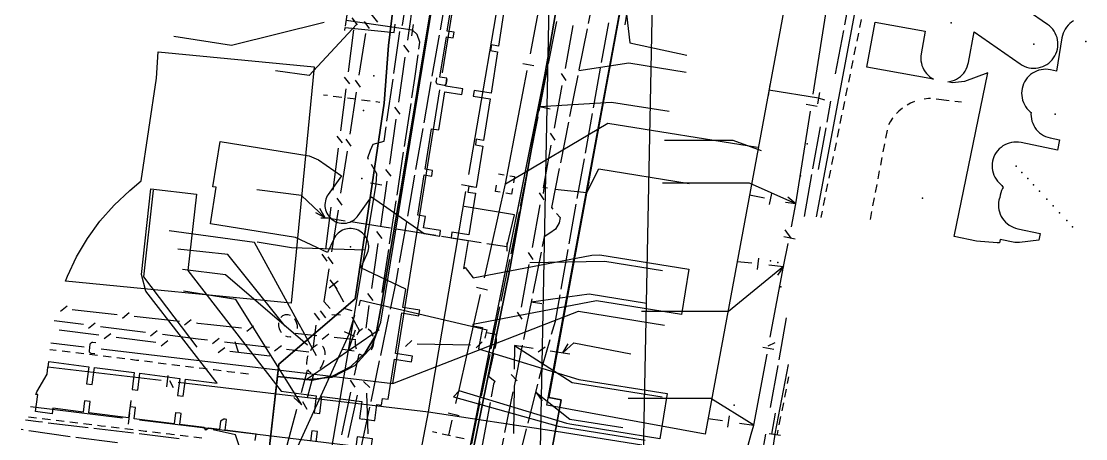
# Model space of a CAD drawing. Header units: metres. Extents: x 4550 to 4731, y 10605 to 11772.
# Drawn here: x 4576.7 to 4669.6, y 10749.6 to 10786.1 of the extents above; entities that cross this region are included whole.
import ezdxf

# ---------------------------------------------------------------- set-up
doc = ezdxf.new("R2010")
doc.units = ezdxf.units.M
for name, color, linetype in [('BOUNDARY', 7, 'Continuous'), ('BUILDING', 7, 'Continuous'), ('CURB', 7, 'Continuous'), ('ELECTR_CABLE', 7, 'Continuous'), ('ELECTR_CABLE_COMM', 7, 'Continuous'), ('GAS', 7, 'Continuous'), ('HEAT', 7, 'Continuous'), ('ROAD', 7, 'Continuous'), ('SEWER', 7, 'Continuous'), ('SIDEWALK_PATH', 7, 'Continuous'), ('TREE', 7, 'Continuous'), ('WATER_PIPELINE', 7, 'Continuous')]:
    doc.layers.add(name, color=color, linetype=linetype)

msp = doc.modelspace()

# ---------------------------------------------------------------- linework, layer by layer
at = {"layer": 'BOUNDARY'}
for points in [[(4632.725, 10807.417), (4622.75, 10753.22), (4623.805, 10753.026), (4621.901, 10742.677)], [(4598.336, 10748.927), (4599.162, 10756.121), (4605.824, 10761.831), (4608.367, 10778.923), (4608.73, 10783.96), (4609.864, 10793.311)]]:
    msp.add_lwpolyline(points, dxfattribs=at)
at = {"layer": 'BUILDING'}
for points in [[(4648.25, 10814.086), (4636.388, 10750), (4622.571, 10752.558), (4634.433, 10816.644)], [(4632.063, 10803.821), (4630.836, 10741.033), (4621.872, 10741.208), (4623.099, 10803.996)], [(4580.545, 10763.384), (4580.7, 10763.812), (4581.499, 10765.502), (4582.451, 10767.11), (4583.55, 10768.622), (4584.785, 10770.025), (4586.146, 10771.306), (4587.14, 10772.158), (4588.473, 10781.117), (4588.639, 10783.416), (4602.236, 10782.091), (4600.227, 10761.467)]]:
    msp.add_lwpolyline(points, close=True, dxfattribs=at)
at = {"layer": 'CURB'}
for points in [[(4608.065, 10759.799), (4613.203, 10791.283)], [(4623.335, 10786.994), (4622.644, 10782.875)], [(4649.894, 10785.537), (4650.038, 10786.243)], [(4649.65, 10784.341), (4649.794, 10785.047)], [(4649.405, 10783.145), (4649.549, 10783.851)], [(4622.644, 10782.875), (4620.251, 10770.932)], [(4649.161, 10781.949), (4649.305, 10782.655)], [(4648.917, 10780.753), (4649.061, 10781.459)], [(4603.421, 10779.592), (4603.05, 10779.64)], [(4604.658, 10779.43), (4603.916, 10779.527)], [(4648.672, 10779.557), (4648.816, 10780.263)], [(4605.895, 10779.269), (4605.154, 10779.366)], [(4607.132, 10779.108), (4606.391, 10779.204)], [(4607.996, 10778.978), (4607.65, 10779.04), (4607.628, 10779.043)], [(4648.428, 10778.361), (4648.572, 10779.067)], [(4654.665, 10779.072), (4654.306, 10778.92), (4654.029, 10778.77)], [(4656.058, 10779.33), (4655.879, 10779.327), (4655.489, 10779.286)], [(4657.688, 10779.143), (4656.555, 10779.29)], [(4658.751, 10779.006), (4658.184, 10779.079)], [(4648.184, 10777.165), (4648.328, 10777.871)], [(4652.764, 10777.644), (4652.75, 10777.627), (4652.525, 10777.286), (4652.397, 10777.043)], [(4653.61, 10778.497), (4653.609, 10778.496), (4653.294, 10778.235), (4653.087, 10778.025)], [(4647.939, 10775.969), (4648.083, 10776.675)], [(4652.265, 10776.565), (4652.133, 10775.873)], [(4647.695, 10774.773), (4647.839, 10775.479)], [(4652.039, 10775.382), (4651.907, 10774.689)], [(4647.451, 10773.577), (4647.595, 10774.283)], [(4651.814, 10774.198), (4651.681, 10773.505)], [(4647.206, 10772.381), (4647.35, 10773.087)], [(4651.588, 10773.014), (4651.455, 10772.321)], [(4646.962, 10771.185), (4647.106, 10771.891)], [(4651.362, 10771.83), (4651.23, 10771.137)], [(4620.251, 10770.932), (4617.494, 10757.172)], [(4646.718, 10769.989), (4646.862, 10770.695)], [(4651.136, 10770.646), (4651.004, 10769.953)], [(4646.501, 10768.93), (4646.617, 10769.499)], [(4650.91, 10769.462), (4650.778, 10768.769)], [(4601.551, 10754.795), (4607.927, 10759.167)], [(4579.18, 10757.424), (4579.738, 10757.355)], [(4580.234, 10757.294), (4580.936, 10757.207)], [(4581.432, 10757.146), (4582.135, 10757.059)], [(4582.631, 10756.998), (4583.333, 10756.911)], [(4583.829, 10756.85), (4584.519, 10756.765), (4584.532, 10756.764)], [(4585.028, 10756.702), (4585.73, 10756.616)], [(4586.226, 10756.555), (4586.75, 10756.49), (4586.929, 10756.468)], [(4587.425, 10756.407), (4588.127, 10756.32)], [(4617.494, 10757.172), (4616.708, 10753.25)], [(4588.623, 10756.258), (4589.326, 10756.171)], [(4589.822, 10756.11), (4590.524, 10756.023)], [(4591.02, 10755.962), (4591.723, 10755.875)], [(4592.219, 10755.814), (4592.578, 10755.769), (4592.921, 10755.727)], [(4593.417, 10755.666), (4593.519, 10755.653), (4594.12, 10755.579)], [(4594.616, 10755.517), (4594.747, 10755.501), (4595.318, 10755.43)], [(4595.814, 10755.369), (4596.05, 10755.34), (4596.518, 10755.294)], [(4599.039, 10755.046), (4601.551, 10754.795)], [(4643.579, 10754.433), (4643.695, 10755.012)], [(4643.337, 10753.237), (4643.48, 10753.943)], [(4616.708, 10753.25), (4614.318, 10741.321)], [(4643.096, 10752.04), (4643.239, 10752.747)], [(4578.02, 10751.4), (4577.313, 10751.485)], [(4579.222, 10751.255), (4578.516, 10751.34)], [(4580.425, 10751.11), (4579.719, 10751.195)], [(4581.628, 10750.966), (4580.922, 10751.051)], [(4582.831, 10750.821), (4582.125, 10750.906)], [(4584.034, 10750.676), (4583.662, 10750.721), (4583.328, 10750.761)], [(4642.855, 10750.843), (4642.997, 10751.55)], [(4585.237, 10750.531), (4584.76, 10750.589), (4584.531, 10750.616)], [(4586.44, 10750.387), (4585.734, 10750.472)], [(4587.643, 10750.242), (4587.507, 10750.258), (4586.937, 10750.327)], [(4588.846, 10750.097), (4588.139, 10750.182)], [(4590.049, 10749.952), (4589.796, 10749.983), (4589.653, 10750), (4589.342, 10750.037)], [(4591.251, 10749.803), (4590.545, 10749.89)], [(4642.685, 10750), (4642.756, 10750.353)], [(4592.454, 10749.654), (4591.747, 10749.742)]]:
    msp.add_lwpolyline(points, dxfattribs=at)
at = {"layer": 'ELECTR_CABLE'}
for points in [[(4654.281, 10812.42), (4649.429, 10786.796), (4646.061, 10769.014)], [(4607.805, 10786.001), (4604.427, 10790.268), (4601.431, 10790.75)], [(4613.867, 10788.93), (4613.241, 10785.351)], [(4626.877, 10789.48), (4626.805, 10789.123), (4626.166, 10785.905)], [(4648.581, 10785.767), (4648.789, 10786.862), (4649.298, 10789.545)], [(4610.183, 10787.409), (4609.942, 10785.745), (4609.891, 10785.699)], [(4605.109, 10786.651), (4604.965, 10785.661)], [(4610.823, 10785.315), (4605.037, 10786.156)], [(4623.407, 10786.052), (4623.263, 10785.344), (4622.682, 10782.388)], [(4629.504, 10786.703), (4629.367, 10785.779)], [(4629.504, 10786.703), (4629.815, 10784.194), (4634.785, 10783.137)], [(4603.116, 10785.987), (4595.026, 10783.955), (4590.009, 10784.762)], [(4605.932, 10785.814), (4601.824, 10781.339), (4598.86, 10781.744)], [(4604.93, 10785.288), (4604.956, 10785.537)], [(4604.956, 10785.537), (4609.239, 10785.101)], [(4609.207, 10781.519), (4609.74, 10785.18)], [(4609.239, 10785.101), (4609.315, 10785.847)], [(4610.895, 10785.81), (4610.751, 10784.82)], [(4611.394, 10783.649), (4611.479, 10784.264), (4611.241, 10784.938), (4610.823, 10785.315)], [(4626.068, 10785.414), (4625.357, 10781.839)], [(4627.344, 10782.484), (4627.964, 10785.952)], [(4647.771, 10781.497), (4648.488, 10785.275)], [(4613.155, 10784.859), (4612.529, 10781.28)], [(4610.783, 10779.395), (4611.042, 10781.091), (4611.326, 10783.153)], [(4625.344, 10781.775), (4629.706, 10782.444), (4634.723, 10781.637)], [(4622.585, 10781.897), (4621.865, 10778.232)], [(4626.637, 10778.523), (4627.257, 10781.992)], [(4608.602, 10777.364), (4609.135, 10781.025)], [(4612.443, 10780.788), (4611.817, 10777.209)], [(4625.26, 10781.349), (4624.549, 10777.773)], [(4642.037, 10780.573), (4641.875, 10779.586)], [(4646.275, 10779.371), (4641.956, 10780.079)], [(4646.356, 10779.864), (4646.194, 10778.878)], [(4610.133, 10775.146), (4610.707, 10778.901)], [(4621.943, 10778.628), (4628.221, 10779.031), (4633.237, 10778.224)], [(4621.943, 10778.628), (4622.857, 10778.437)], [(4646.827, 10779.204), (4646.275, 10779.371)], [(4647.319, 10779.116), (4646.994, 10777.283)], [(4621.768, 10777.741), (4621.048, 10774.076)], [(4625.93, 10774.563), (4626.549, 10778.031)], [(4607.001, 10774.011), (4606.92, 10774.153), (4607.158, 10774.827), (4607.396, 10775.343), (4608.348, 10775.621), (4608.53, 10776.869)], [(4611.731, 10776.717), (4611.105, 10773.138)], [(4624.452, 10777.283), (4623.741, 10773.707)], [(4646.414, 10776.871), (4645.762, 10773.192)], [(4646.907, 10776.79), (4646.258, 10773.123)], [(4641.308, 10774.775), (4638.84, 10775.674), (4632.829, 10775.674)], [(4609.484, 10770.898), (4610.058, 10774.652)], [(4625.223, 10770.603), (4625.842, 10774.071)], [(4607.67, 10771.852), (4607.713, 10772.765), (4607.249, 10773.577)], [(4620.951, 10773.585), (4620.231, 10769.92)], [(4623.643, 10773.217), (4622.969, 10769.825), (4623.092, 10769.683)], [(4611.018, 10772.646), (4610.392, 10769.068)], [(4645.675, 10772.7), (4645.023, 10769.02)], [(4592.041, 10757.607), (4587.37, 10763.764), (4588.21, 10771.34)], [(4603.214, 10768.915), (4601.157, 10770.857), (4597.251, 10771.346)], [(4605.251, 10757.335), (4607.67, 10771.852)], [(4608.163, 10771.77), (4607.177, 10771.934)], [(4608.834, 10766.65), (4609.408, 10770.404)], [(4603.214, 10768.915), (4602.388, 10769.351)], [(4603.214, 10768.915), (4602.731, 10769.715)], [(4619.058, 10766.366), (4619.745, 10769.184), (4615.356, 10769.89)], [(4620.134, 10769.429), (4619.414, 10765.764)], [(4623.418, 10769.305), (4623.723, 10768.952), (4623.643, 10768.476), (4623.326, 10767.921), (4622.811, 10767.564), (4622.335, 10767.246), (4622.165, 10766.405)], [(4624.516, 10766.643), (4625.135, 10770.111)], [(4602.839, 10768.915), (4603.589, 10768.915)], [(4604.948, 10768.636), (4603.214, 10768.915)], [(4608.909, 10767.999), (4605.441, 10768.557)], [(4610.306, 10768.575), (4609.68, 10764.997)], [(4612.87, 10767.362), (4609.402, 10767.919)], [(4606.708, 10766.079), (4600.268, 10766.302), (4597.273, 10766.784)], [(4616.831, 10766.724), (4613.363, 10767.282)], [(4619.058, 10766.366), (4617.324, 10766.645)], [(4619.058, 10766.741), (4619.058, 10765.991)], [(4608.185, 10762.401), (4608.759, 10766.156)], [(4622.066, 10765.914), (4621.343, 10762.341)], [(4623.809, 10762.682), (4624.428, 10766.15)], [(4619.316, 10765.273), (4618.54, 10761.619)], [(4609.594, 10764.504), (4609.405, 10763.424), (4608.883, 10760.942)], [(4621.243, 10761.851), (4620.52, 10758.278)], [(4621.186, 10761.568), (4626.248, 10762.261), (4631.265, 10761.454)], [(4622.978, 10758.751), (4623.31, 10759.89), (4623.721, 10762.19)], [(4606.18, 10761.233), (4606.294, 10761.719)], [(4606.294, 10761.719), (4617.357, 10759.141)], [(4618.436, 10761.13), (4618.11, 10759.593), (4617.673, 10757.473)], [(4621.186, 10761.568), (4622.112, 10761.442)], [(4605.314, 10758.769), (4605.797, 10760.451)], [(4608.78, 10760.453), (4608.033, 10756.898)], [(4643.459, 10760.184), (4642.807, 10756.504)], [(4605.251, 10757.335), (4605.857, 10759.135)], [(4617.243, 10758.655), (4617.357, 10759.141)], [(4605.314, 10758.769), (4600.805, 10748.903)], [(4604.859, 10758.977), (4605.769, 10758.561)], [(4617.186, 10758.411), (4617.243, 10758.655)], [(4617.3, 10758.898), (4618.101, 10758.739), (4618.14, 10758.025), (4618.022, 10757.51)], [(4621.898, 10754.876), (4622.2, 10756.082), (4622.838, 10758.271)], [(4602.795, 10743.032), (4605.251, 10757.335)], [(4605.744, 10757.253), (4604.758, 10757.417)], [(4620.421, 10757.788), (4619.698, 10754.215)], [(4607.93, 10756.408), (4607.183, 10752.853)], [(4617.572, 10756.984), (4616.819, 10753.325)], [(4617.91, 10757.023), (4617.466, 10755.09), (4618.021, 10754.654), (4617.902, 10754.376), (4617.695, 10753.266)], [(4642.72, 10756.012), (4642.068, 10752.332)], [(4643.618, 10756.11), (4642.468, 10750.038), (4642.462, 10750)], [(4619.599, 10753.725), (4618.876, 10750.152)], [(4620.922, 10750.974), (4621.777, 10754.391)], [(4621.6, 10753.685), (4624.556, 10751.338), (4629.195, 10750.592)], [(4621.6, 10753.685), (4622.15, 10752.93)], [(4616.718, 10752.835), (4616.206, 10750.351), (4615.986, 10749.172)], [(4617.604, 10752.775), (4616.849, 10748.725)], [(4607.08, 10752.364), (4606.333, 10748.809)], [(4642.488, 10751.834), (4642.163, 10750)], [(4577.041, 10751.274), (4578.172, 10751.121), (4578.53, 10751.078)], [(4579.027, 10751.018), (4582.508, 10750.598)], [(4576.855, 10750.382), (4576.68, 10750.407)], [(4580.956, 10749.788), (4577.35, 10750.31)], [(4583.004, 10750.538), (4586.486, 10750.118)], [(4586.982, 10750.058), (4590.464, 10749.638)], [(4595.901, 10748.371), (4595.377, 10749.961), (4593.439, 10750.385)], [(4619.945, 10747.071), (4620.8, 10750.489)], [(4642.462, 10750), (4639.217, 10727.854)], [(4641.655, 10750), (4641.336, 10748.197)], [(4641.968, 10750.072), (4642.957, 10749.928)], [(4585.067, 10749.262), (4581.451, 10749.718)], [(4618.777, 10749.662), (4618.688, 10749.223), (4618.031, 10746.093)]]:
    msp.add_lwpolyline(points, dxfattribs=at)
at = {"layer": 'ELECTR_CABLE_COMM'}
for points in [[(4610.42, 10784.439), (4610.991, 10788.379)], [(4606.024, 10785.784), (4605.565, 10786.377)], [(4606.609, 10786.071), (4607.052, 10785.466)], [(4605.232, 10781.663), (4605.7, 10785.336)], [(4624.181, 10781.964), (4624.869, 10785.703)], [(4606.716, 10785.027), (4606.15, 10781.366)], [(4610.537, 10783.396), (4610.089, 10783.997)], [(4609.635, 10779.014), (4610.205, 10782.954)], [(4624.258, 10780.918), (4623.833, 10781.535)], [(4605.367, 10780.623), (4604.908, 10781.216)], [(4605.814, 10780.927), (4606.257, 10780.322)], [(4623.222, 10776.749), (4623.91, 10780.488)], [(4604.575, 10776.502), (4605.042, 10780.175)], [(4605.921, 10779.883), (4605.355, 10776.222)], [(4609.751, 10777.971), (4609.303, 10778.572)], [(4608.849, 10773.589), (4609.42, 10777.529)], [(4604.709, 10775.462), (4604.25, 10776.055)], [(4605.019, 10775.783), (4605.462, 10775.178)], [(4623.299, 10775.703), (4622.874, 10776.32)], [(4603.917, 10771.341), (4604.385, 10775.014)], [(4622.263, 10771.534), (4622.951, 10775.274)], [(4605.126, 10774.739), (4604.56, 10771.078)], [(4608.966, 10772.546), (4608.517, 10773.147)], [(4608.063, 10768.164), (4608.634, 10772.104)], [(4604.224, 10770.639), (4604.667, 10770.034)], [(4622.34, 10770.488), (4621.915, 10771.105)], [(4603.259, 10766.18), (4603.727, 10769.853)], [(4604.331, 10769.595), (4603.765, 10765.934)], [(4621.304, 10766.32), (4621.992, 10770.059)], [(4602.45, 10756.87), (4597.054, 10766.768), (4589.598, 10767.779)], [(4608.18, 10767.122), (4607.731, 10767.722)], [(4607.277, 10762.739), (4607.848, 10766.68)], [(4599.725, 10759.463), (4594.72, 10765.71), (4590.344, 10766.187)], [(4603.394, 10765.14), (4602.935, 10765.733)], [(4621.381, 10765.273), (4620.956, 10765.891)], [(4603.429, 10765.495), (4603.872, 10764.89)], [(4620.345, 10761.105), (4621.033, 10764.844)], [(4621.065, 10765.019), (4627.636, 10765.113), (4632.653, 10764.306)], [(4601.656, 10757.801), (4594.509, 10763.922), (4590.758, 10764.399)], [(4603.536, 10764.451), (4603.095, 10761.6), (4603.654, 10761)], [(4603.56, 10762.805), (4604.35, 10763.418)], [(4604.263, 10762.716), (4603.65, 10763.506)], [(4603.956, 10763.112), (4604.801, 10761.579)], [(4601.168, 10752.58), (4595.416, 10761.774), (4590.835, 10762.511)], [(4607.394, 10761.697), (4606.945, 10762.297)], [(4580.673, 10761.192), (4580.089, 10760.722)], [(4604.803, 10761.027), (4605.523, 10760.819)], [(4606.777, 10759.285), (4607.062, 10761.255)], [(4585.057, 10760.449), (4581.127, 10760.876)], [(4586.095, 10760.603), (4585.51, 10760.133)], [(4590.478, 10759.86), (4586.548, 10760.287)], [(4591.516, 10760.014), (4590.932, 10759.545)], [(4599.335, 10760.204), (4599.354, 10760.237), (4599.526, 10760.391), (4599.732, 10760.475), (4599.956, 10760.48), (4600.145, 10760.419)], [(4600.522, 10760.102), (4600.559, 10760.058), (4600.684, 10759.808), (4600.752, 10759.533), (4600.758, 10759.254), (4600.755, 10759.24)], [(4602.737, 10759.979), (4602.278, 10760.572)], [(4603.267, 10760.19), (4602.809, 10760.783)], [(4603.791, 10760.465), (4604.54, 10760.439)], [(4605.525, 10760.266), (4606.202, 10759.038)], [(4620.422, 10760.059), (4619.997, 10760.676)], [(4579.541, 10759.931), (4582.104, 10759.61)], [(4579.978, 10759.121), (4583.461, 10758.684)], [(4582.552, 10759.286), (4583.144, 10759.746)], [(4583.593, 10759.423), (4587.516, 10758.931)], [(4587.964, 10758.608), (4588.556, 10759.068)], [(4595.902, 10759.288), (4593.216, 10759.568), (4592.084, 10759.686), (4591.97, 10759.698)], [(4596.939, 10759.446), (4596.356, 10758.974)], [(4599.396, 10758.881), (4599.359, 10758.928), (4599.335, 10758.959), (4599.218, 10759.215), (4599.159, 10759.492), (4599.163, 10759.742)], [(4602.178, 10757.695), (4602.412, 10759.531)], [(4605.994, 10758.679), (4606.052, 10758.817), (4606.202, 10759.038), (4606.381, 10759.195), (4606.485, 10759.239)], [(4606.963, 10759.213), (4606.968, 10759.211), (4607.137, 10759.063), (4607.274, 10758.851), (4607.37, 10758.588), (4607.371, 10758.583)], [(4583.909, 10758.36), (4584.501, 10758.82)], [(4584.949, 10758.497), (4588.433, 10758.06)], [(4588.881, 10757.737), (4589.473, 10758.197)], [(4589.004, 10758.744), (4592.127, 10758.353), (4592.929, 10758.267)], [(4593.379, 10757.947), (4593.969, 10758.409)], [(4600.217, 10758.515), (4600.151, 10758.501), (4599.926, 10758.507), (4599.773, 10758.565)], [(4602.49, 10758.601), (4600.598, 10758.799)], [(4603.527, 10758.76), (4602.945, 10758.288)], [(4605.874, 10758.249), (4603.982, 10758.446)], [(4605.953, 10757.441), (4605.893, 10757.635), (4605.858, 10757.938), (4605.871, 10758.197)], [(4610.224, 10757.665), (4610.763, 10758.185)], [(4593.856, 10757.134), (4594.446, 10757.597)], [(4594.418, 10758.088), (4598.344, 10757.616)], [(4594.896, 10757.276), (4598.381, 10756.856)], [(4595.647, 10757.185), (4595.352, 10758.071)], [(4598.794, 10757.295), (4599.384, 10757.758)], [(4599.833, 10757.437), (4601.796, 10757.2)], [(4601.944, 10757.337), (4601.979, 10757.397), (4602.158, 10757.614), (4602.352, 10757.769), (4602.445, 10757.809), (4602.538, 10757.849)], [(4602.985, 10757.701), (4603.034, 10757.649), (4603.129, 10757.444), (4603.18, 10757.187), (4603.182, 10756.946)], [(4607.416, 10758.087), (4607.415, 10757.98), (4607.361, 10757.676), (4607.26, 10757.397), (4607.231, 10757.35)], [(4611.243, 10757.912), (4615.901, 10757.828)], [(4616.381, 10757.555), (4616.921, 10758.075)], [(4619.73, 10757.76), (4619.712, 10755.698)], [(4621.366, 10757.506), (4619.73, 10757.76)], [(4619.73, 10757.76), (4624.773, 10754.542), (4632.627, 10753.266)], [(4622.409, 10757.613), (4621.804, 10757.17)], [(4624.577, 10757.008), (4622.848, 10757.276)], [(4623.945, 10757.106), (4624.907, 10758.005), (4629.896, 10757.043)], [(4623.945, 10757.106), (4624.432, 10757.903)], [(4601.602, 10756.103), (4601.595, 10756.214), (4601.627, 10756.522), (4601.705, 10756.834), (4601.727, 10756.888)], [(4603.099, 10756.454), (4603.046, 10756.273), (4602.915, 10755.984), (4602.755, 10755.736)], [(4605.775, 10755.156), (4606.174, 10757.016)], [(4606.553, 10756.86), (4606.453, 10756.877), (4606.266, 10756.97), (4606.215, 10757.023)], [(4601.144, 10753.64), (4601.674, 10755.592)], [(4601.996, 10755.352), (4601.93, 10755.379), (4601.785, 10755.5), (4601.715, 10755.621)], [(4601.656, 10753.225), (4602.185, 10755.167)], [(4605.82, 10754.108), (4605.414, 10754.737)], [(4607.109, 10754.098), (4606.562, 10754.611)], [(4619.443, 10755.215), (4619.969, 10754.681)], [(4604.66, 10749.969), (4605.46, 10753.689)], [(4606.977, 10750.043), (4606.86, 10753.605)], [(4619.7, 10754.198), (4619.664, 10750.074)], [(4601.168, 10752.58), (4600.479, 10753.21)], [(4601.133, 10752.591), (4600.761, 10753.242)], [(4601.646, 10752.176), (4601.273, 10752.826)], [(4605.226, 10749.726), (4606.02, 10753.423)], [(4599.688, 10748.29), (4600.75, 10752.193)]]:
    msp.add_lwpolyline(points, dxfattribs=at)
at = {"layer": 'GAS'}
for points in [[(4597.108, 10749.455), (4597.18, 10750.005), (4594.479, 10750.35), (4594.601, 10751.298), (4594.482, 10751.314), (4594.369, 10751.329), (4594.078, 10751.151), (4593.983, 10750.414), (4593.062, 10750.532), (4592.791, 10750.367), (4592.659, 10750.583), (4590.508, 10750.858), (4590.631, 10751.821), (4590.516, 10751.837), (4590.173, 10751.882), (4590.135, 10751.887), (4590.012, 10750.922), (4586.536, 10751.366), (4586.661, 10752.345), (4586.207, 10752.404), (4586.274, 10752.912), (4586.23, 10752.917), (4586.04, 10751.429), (4582.564, 10751.874), (4582.691, 10752.868), (4582.195, 10752.933), (4582.068, 10751.937), (4579.439, 10752.273), (4579.375, 10751.792), (4577.931, 10751.982), (4578.127, 10753.469), (4577.951, 10753.492), (4578.051, 10753.717), (4578.932, 10755.267), (4579.002, 10755.876), (4579.038, 10755.871), (4579.099, 10756.349), (4582.575, 10755.905), (4582.385, 10754.417), (4582.881, 10754.354), (4583.071, 10755.842), (4586.547, 10755.397), (4586.357, 10753.909), (4586.853, 10753.846), (4587.043, 10755.334), (4590.519, 10754.889), (4590.329, 10753.401), (4590.825, 10753.338), (4591.015, 10754.826), (4593.773, 10754.473), (4587.565, 10762.519), (4587.16, 10763.961), (4587.988, 10771.433), (4591.964, 10770.992), (4591.225, 10764.323), (4599.378, 10753.757), (4602.434, 10753.366), (4602.244, 10751.878), (4602.74, 10751.815), (4602.93, 10753.302), (4606.406, 10752.858), (4606.216, 10751.37), (4606.468, 10751.338), (4606.469, 10751.346), (4607.461, 10751.215), (4607.464, 10751.21), (4607.542, 10751.201), (4607.726, 10752.595), (4608.14, 10752.54), (4608.218, 10753.132), (4608.714, 10753.067), (4608.715, 10753.067), (4609.274, 10756.576), (4610.756, 10756.34), (4610.834, 10756.834), (4609.353, 10757.07), (4609.916, 10760.6), (4611.397, 10760.363), (4611.456, 10760.728), (4611.476, 10760.857), (4609.995, 10761.093), (4610.248, 10762.68), (4606.309, 10764.532), (4606.858, 10765.701), (4606.918, 10765.846), (4606.963, 10765.996), (4606.993, 10766.15), (4607.008, 10766.307), (4607.008, 10766.464), (4606.992, 10766.62), (4606.961, 10766.774), (4606.915, 10766.924), (4606.855, 10767.069), (4606.781, 10767.207), (4606.693, 10767.338), (4606.593, 10767.459), (4606.482, 10767.57), (4606.36, 10767.669), (4606.23, 10767.756), (4606.091, 10767.83), (4605.946, 10767.889), (4605.795, 10767.934), (4605.641, 10767.965), (4605.485, 10767.98), (4605.328, 10767.979), (4605.172, 10767.964), (4605.018, 10767.933), (4604.868, 10767.887), (4604.723, 10767.826), (4604.584, 10767.752), (4604.454, 10767.664), (4604.333, 10767.565), (4604.222, 10767.453), (4604.123, 10767.332), (4604.036, 10767.201), (4603.962, 10767.062), (4603.413, 10765.893), (4600.629, 10767.202), (4593.184, 10768.4), (4593.695, 10771.578), (4593.403, 10771.625), (4594.038, 10775.575), (4601.81, 10774.324), (4602.641, 10773.987), (4604.628, 10772.592), (4603.479, 10770.955), (4603.396, 10770.822), (4603.325, 10770.682), (4603.269, 10770.535), (4603.227, 10770.384), (4603.201, 10770.229), (4603.19, 10770.073), (4603.194, 10769.916), (4603.213, 10769.76), (4603.248, 10769.607), (4603.297, 10769.458), (4603.361, 10769.314), (4603.439, 10769.178), (4603.53, 10769.049), (4603.632, 10768.931), (4603.746, 10768.823), (4603.87, 10768.726), (4604.003, 10768.643), (4604.143, 10768.572), (4604.29, 10768.516), (4604.441, 10768.474), (4604.596, 10768.448), (4604.753, 10768.436), (4604.91, 10768.441), (4605.065, 10768.46), (4605.219, 10768.495), (4605.368, 10768.544), (4605.511, 10768.608), (4605.648, 10768.686), (4605.776, 10768.776), (4605.894, 10768.879), (4606.003, 10768.993), (4606.099, 10769.117), (4607.248, 10770.754), (4611.843, 10767.53), (4613.212, 10767.316), (4613.289, 10767.81), (4611.807, 10768.041), (4611.961, 10769.033), (4611.285, 10769.142), (4611.852, 10772.671), (4612.512, 10772.565), (4612.589, 10773.059), (4611.931, 10773.164), (4612.498, 10776.693), (4613.139, 10776.59), (4613.658, 10779.921), (4615.141, 10779.69), (4615.218, 10780.184), (4613.735, 10780.415), (4613.844, 10781.11), (4613.224, 10781.21), (4613.792, 10784.738), (4614.394, 10784.642), (4614.471, 10785.136), (4613.871, 10785.232), (4614.438, 10788.761)], [(4618.896, 10787.555), (4618.331, 10783.924), (4617.727, 10784.018), (4617.648, 10783.524), (4618.254, 10783.43), (4617.688, 10779.799), (4616.206, 10780.03), (4616.129, 10779.536), (4617.611, 10779.305), (4617.045, 10775.675), (4616.402, 10775.775), (4616.323, 10775.281), (4616.968, 10775.181), (4616.402, 10771.55), (4615.74, 10771.653), (4615.66, 10771.159), (4616.325, 10771.056), (4615.759, 10767.425), (4614.277, 10767.656), (4614.2, 10767.162), (4615.682, 10766.931), (4615.3, 10764.479), (4615.418, 10764.573), (4616.129, 10763.682), (4626.48, 10765.664), (4627.174, 10765.675), (4634.946, 10764.424), (4634.311, 10760.475), (4626.887, 10761.669), (4616.103, 10759.604), (4616.093, 10759.484), (4616.944, 10759.322), (4616.59, 10757.462), (4625.348, 10754.803), (4633.064, 10753.561), (4632.428, 10749.612), (4624.579, 10750.875), (4624.316, 10750.936), (4614.896, 10753.796), (4614.399, 10753.268), (4623.548, 10750.711), (4631.16, 10749.487)], [(4602.423, 10749.335), (4602.54, 10750.252), (4602.045, 10750.317), (4601.927, 10749.398)], [(4607.202, 10748.629), (4607.333, 10749.62), (4606.014, 10749.794), (4605.899, 10748.89)]]:
    msp.add_lwpolyline(points, dxfattribs=at)
at = {"layer": 'HEAT'}
msp.add_lwpolyline([(4668.546, 10786.121), (4668.374, 10786.009), (4668.213, 10785.88), (4668.066, 10785.736), (4667.933, 10785.578), (4667.817, 10785.408), (4667.718, 10785.227), (4667.637, 10785.038), (4667.575, 10784.841), (4667.532, 10784.639), (4667.069, 10781.734), (4666.534, 10781.845), (4666.33, 10781.877), (4666.124, 10781.888), (4665.919, 10781.88), (4665.715, 10781.851), (4665.514, 10781.802), (4665.32, 10781.734), (4665.133, 10781.647), (4664.955, 10781.543), (4664.789, 10781.421), (4664.635, 10781.284), (4664.496, 10781.132), (4664.372, 10780.968), (4664.265, 10780.792), (4664.175, 10780.606), (4664.104, 10780.412), (4664.053, 10780.213), (4664.021, 10780.009), (4664.009, 10779.803), (4664.018, 10779.597), (4664.047, 10779.393), (4664.095, 10779.193), (4664.163, 10778.999), (4664.25, 10778.812), (4664.355, 10778.634), (4664.476, 10778.468), (4664.614, 10778.314), (4664.765, 10778.175), (4664.835, 10778.123), (4664.826, 10777.976), (4664.835, 10777.77), (4664.864, 10777.566), (4664.912, 10777.365), (4664.98, 10777.171), (4665.067, 10776.984), (4665.172, 10776.806), (4665.293, 10776.64), (4665.431, 10776.486), (4665.582, 10776.347), (4665.747, 10776.223), (4665.923, 10776.116), (4666.109, 10776.026), (4666.302, 10775.955), (4666.502, 10775.904), (4667.315, 10775.736), (4667.13, 10774.837), (4663.957, 10775.492), (4663.753, 10775.524), (4663.547, 10775.535), (4663.341, 10775.527), (4663.137, 10775.498), (4662.937, 10775.449), (4662.743, 10775.381), (4662.556, 10775.295), (4662.378, 10775.19), (4662.212, 10775.068), (4662.058, 10774.931), (4661.919, 10774.779), (4661.795, 10774.615), (4661.687, 10774.439), (4661.598, 10774.253), (4661.527, 10774.06), (4661.476, 10773.86), (4661.444, 10773.656), (4661.432, 10773.451), (4661.441, 10773.245), (4661.47, 10773.041), (4661.518, 10772.84), (4661.586, 10772.646), (4661.673, 10772.459), (4661.778, 10772.281), (4661.899, 10772.115), (4662.037, 10771.961), (4662.188, 10771.822), (4662.269, 10771.761), (4662.287, 10771.731), (4662.399, 10771.577), (4662.344, 10771.486), (4662.254, 10771.3), (4662.183, 10771.106), (4662.132, 10770.907), (4662.1, 10770.703), (4662.098, 10770.673), (4662.088, 10770.644), (4662.036, 10770.445), (4662.005, 10770.241), (4661.993, 10770.035), (4662.002, 10769.829), (4662.031, 10769.625), (4662.079, 10769.425), (4662.147, 10769.23), (4662.234, 10769.044), (4662.339, 10768.866), (4662.46, 10768.7), (4662.597, 10768.546), (4662.749, 10768.406), (4662.914, 10768.282), (4663.09, 10768.175), (4663.275, 10768.086), (4663.469, 10768.015), (4663.669, 10767.963), (4665.627, 10767.559), (4665.506, 10766.973), (4663.832, 10766.771), (4663.424, 10766.762), (4662.148, 10767.025), (4662.087, 10766.732), (4661.869, 10766.727), (4660.073, 10766.864), (4658.114, 10767.269), (4661.066, 10781.575), (4659.037, 10780.813), (4657.975, 10780.717), (4657.575, 10780.789), (4657.752, 10780.819), (4657.951, 10780.872), (4658.144, 10780.945), (4658.329, 10781.036), (4658.504, 10781.145), (4658.667, 10781.27), (4658.818, 10781.411), (4658.954, 10781.566), (4659.074, 10781.733), (4659.177, 10781.912), (4659.262, 10782.099), (4659.328, 10782.295), (4659.375, 10782.495), (4659.859, 10785.154), (4663.884, 10782.359), (4664.059, 10782.249), (4664.244, 10782.158), (4664.437, 10782.085), (4664.636, 10782.032), (4664.839, 10781.998), (4665.045, 10781.984), (4665.251, 10781.99), (4665.455, 10782.017), (4665.656, 10782.063), (4665.851, 10782.129), (4666.039, 10782.214), (4666.217, 10782.317), (4666.385, 10782.437), (4666.54, 10782.572), (4666.681, 10782.723), (4666.807, 10782.886), (4666.916, 10783.061), (4667.008, 10783.245), (4667.081, 10783.438), (4667.134, 10783.637), (4667.168, 10783.84), (4667.182, 10784.046), (4667.175, 10784.252), (4667.149, 10784.456), (4667.102, 10784.657), (4667.036, 10784.852), (4666.952, 10785.04), (4666.849, 10785.219), (4666.729, 10785.387), (4666.593, 10785.542), (4666.443, 10785.683), (4666.28, 10785.808), (4662.719, 10788.281)], dxfattribs=at)
msp.add_lwpolyline([(4655.601, 10785.215), (4655.243, 10783.248), (4655.216, 10783.043), (4655.209, 10782.837), (4655.223, 10782.632), (4655.256, 10782.428), (4655.31, 10782.229), (4655.382, 10782.037), (4655.473, 10781.852), (4655.582, 10781.677), (4655.707, 10781.513), (4655.848, 10781.363), (4656.003, 10781.227), (4656.171, 10781.107), (4656.326, 10781.017), (4650.496, 10782.08), (4651.213, 10786.015)], close=True, dxfattribs=at)
at = {"layer": 'ROAD'}
for points in [[(4615.325, 10744.622), (4619.289, 10764.281), (4622.644, 10782.875), (4623.53, 10787.992), (4625.854, 10801.931), (4626.537, 10806.021), (4615.899, 10807.805), (4614.793, 10801.331), (4611.735, 10782.969), (4611.028, 10778.697), (4610.04, 10772.74), (4608.708, 10764.871), (4608.124, 10761.332), (4607.627, 10758.662), (4606.707, 10757.109), (4605.416, 10755.897), (4603.841, 10755.088), (4602.07, 10754.743), (4599.038, 10755.044), (4598.336, 10748.927)], [(4626.548, 10806.142), (4622.644, 10782.875), (4614.318, 10741.321)], [(4598.336, 10748.921), (4599.039, 10755.046), (4601.551, 10754.795), (4603.827, 10755.005), (4605.799, 10756.007), (4607.275, 10757.654), (4608.065, 10759.799), (4613.203, 10791.283)]]:
    msp.add_lwpolyline(points, dxfattribs=at)
at = {"layer": 'SEWER'}
for points in [[(4613.467, 10781.568), (4617.591, 10807.226)], [(4615.75, 10772.688), (4619.03, 10791.94)], [(4645.824, 10779.719), (4647.102, 10787.833)], [(4612.931, 10781.137), (4612.887, 10780.863), (4612.883, 10780.824), (4612.885, 10780.793), (4612.89, 10780.751), (4612.902, 10780.711), (4612.918, 10780.681), (4612.944, 10780.651), (4612.972, 10780.626), (4612.998, 10780.615), (4613.025, 10780.606), (4613.602, 10780.513), (4613.628, 10780.513), (4613.649, 10780.517), (4613.676, 10780.527), (4613.697, 10780.54), (4613.723, 10780.559), (4613.748, 10780.58), (4613.766, 10780.61), (4613.789, 10780.652), (4613.8, 10780.688), (4613.849, 10780.994)], [(4609.106, 10754.428), (4613.229, 10780.087)], [(4645.195, 10778.835), (4646.173, 10778.681)], [(4644.313, 10770.124), (4645.591, 10778.238)], [(4612.218, 10751.957), (4615.498, 10771.209)], [(4615.11, 10771.811), (4616.086, 10771.645)], [(4644.313, 10770.124), (4640.267, 10771.936), (4632.663, 10771.936)], [(4640.261, 10770.923), (4641.551, 10770.669)], [(4642.163, 10771.041), (4641.972, 10770.069)], [(4644.313, 10770.124), (4643.389, 10770.264)], [(4644.313, 10770.124), (4643.594, 10770.72)], [(4643.919, 10768.132), (4644.313, 10770.124)], [(4643.881, 10767.149), (4643.372, 10767.862)], [(4643.233, 10764.668), (4643.627, 10766.66)], [(4643.255, 10767.273), (4644.227, 10767.08)], [(4643.233, 10764.668), (4638.426, 10760.723), (4630.815, 10760.723)], [(4639.184, 10765.107), (4640.463, 10764.968)], [(4641.041, 10765.393), (4640.934, 10764.408)], [(4641.954, 10764.807), (4643.233, 10764.668)], [(4642.071, 10758.478), (4643.233, 10764.668)], [(4643.233, 10764.668), (4642.696, 10763.904)], [(4609.106, 10754.428), (4625.322, 10760.75), (4632.823, 10759.543)], [(4579.245, 10757.987), (4582.161, 10757.639)], [(4583.198, 10757.98), (4582.922, 10758.013), (4582.883, 10758.015), (4582.853, 10758.012), (4582.81, 10758.005), (4582.772, 10757.992), (4582.742, 10757.974), (4582.713, 10757.948), (4582.689, 10757.918), (4582.679, 10757.892), (4582.671, 10757.865), (4582.602, 10757.284), (4582.603, 10757.259), (4582.608, 10757.237), (4582.619, 10757.211), (4582.632, 10757.19), (4582.652, 10757.165), (4582.675, 10757.141), (4582.705, 10757.124), (4582.749, 10757.103), (4582.785, 10757.094), (4583.092, 10757.057)], [(4583.65, 10757.462), (4609.106, 10754.428)], [(4641.416, 10757.612), (4642.39, 10757.429)], [(4641.879, 10757.719), (4642.501, 10758.019)], [(4640.633, 10750.813), (4641.795, 10757.003)], [(4579.005, 10755.898), (4588.889, 10754.725)], [(4589.471, 10755.144), (4589.354, 10754.16)], [(4589.608, 10754.689), (4589.95, 10754.09)], [(4590.378, 10754.549), (4612.218, 10751.957)], [(4640.633, 10750.813), (4636.874, 10753.142), (4629.659, 10753.142)], [(4610.604, 10743.45), (4612.218, 10751.957)], [(4612.218, 10751.957), (4623.387, 10750.29), (4630.846, 10749.09)], [(4636.643, 10751.375), (4637.895, 10751.198)], [(4638.486, 10751.604), (4638.348, 10750.623)], [(4639.38, 10750.989), (4640.633, 10750.813)], [(4640.412, 10750), (4640.633, 10750.813)], [(4638.085, 10741.444), (4640.412, 10750)]]:
    msp.add_lwpolyline(points, dxfattribs=at)
at = {"layer": 'SIDEWALK_PATH'}
for points in [[(4632.725, 10807.417), (4633.78, 10807.223), (4635.463, 10816.369), (4635.369, 10816.386), (4631.416, 10817.046), (4630.226, 10817.005), (4629.18, 10816.529), (4628.389, 10815.695), (4627.964, 10814.583), (4622.644, 10782.875), (4614.318, 10741.321), (4614.318, 10740.138), (4614.753, 10739.082), (4615.551, 10738.264), (4616.637, 10737.797), (4627.567, 10735.479), (4628.662, 10741.433), (4621.901, 10742.677), (4623.805, 10753.026), (4622.75, 10753.22)], [(4632.725, 10807.417), (4633.78, 10807.223), (4635.463, 10816.369), (4628.464, 10817.565), (4625.854, 10801.931), (4623.53, 10787.992), (4622.644, 10782.875), (4619.289, 10764.281), (4615.325, 10744.622), (4615.198, 10744.029), (4621.901, 10742.677), (4623.805, 10753.026), (4622.75, 10753.22)], [(4610.63, 10794.741), (4610.338, 10794.779), (4610.32, 10794.62), (4610.16, 10793.63), (4609.864, 10793.311), (4608.73, 10783.96), (4608.367, 10778.923), (4605.824, 10761.831), (4599.162, 10756.121), (4599.039, 10755.046), (4601.551, 10754.795), (4603.827, 10755.005), (4605.799, 10756.007), (4607.275, 10757.654), (4608.065, 10759.799), (4613.203, 10791.283), (4613.24, 10791.885), (4613.157, 10792.477), (4612.959, 10793.04), (4612.649, 10793.557), (4612.242, 10794.002), (4611.76, 10794.354), (4611.217, 10794.604)]]:
    msp.add_lwpolyline(points, close=True, dxfattribs=at)
msp.add_lwpolyline([(4609.864, 10793.311), (4608.73, 10783.96), (4608.367, 10778.923), (4605.824, 10761.831), (4599.162, 10756.121), (4599.038, 10755.044), (4602.07, 10754.743), (4603.841, 10755.088), (4605.416, 10755.897), (4606.707, 10757.109), (4607.627, 10758.662), (4608.124, 10761.332), (4608.708, 10764.871), (4610.04, 10772.74), (4611.028, 10778.697), (4611.735, 10782.969), (4614.793, 10801.331)], dxfattribs=at)
at = {"layer": 'TREE'}
for p in [(4657.867, 10785.936), (4669.606, 10784.309), (4665.083, 10784.084), (4607.455, 10781.328), (4606.545, 10778.278), (4666.926, 10777.96), (4645.293, 10775.372), (4663.532, 10773.436), (4606.405, 10772.338), (4644.713, 10772.597), (4664.042, 10772.886), (4664.551, 10772.336), (4665.061, 10771.785), (4665.571, 10771.235), (4655.366, 10770.645), (4666.199, 10770.557), (4666.76, 10769.951), (4667.327, 10769.352), (4667.949, 10768.668), (4668.459, 10768.117), (4605.41, 10766.382), (4642.098, 10765.154), (4642.729, 10765.013), (4642.992, 10762.888), (4638.912, 10752.549)]:
    msp.add_point(p, dxfattribs=at)
at = {"layer": 'WATER_PIPELINE'}
for points in [[(4621.123, 10783.251), (4623.006, 10793.148)], [(4620.455, 10782.403), (4621.435, 10782.216)], [(4618.96, 10771.88), (4620.843, 10781.777)], [(4618.96, 10771.88), (4627.88, 10777.179), (4640.955, 10775.075)], [(4626.066, 10771.123), (4627.1, 10773.181), (4634.991, 10771.912)], [(4618.339, 10772.755), (4618.828, 10772.673)], [(4619.321, 10772.59), (4619.74, 10772.519), (4619.646, 10771.961)], [(4617.107, 10763.668), (4618.96, 10771.88)], [(4618.499, 10771.145), (4618.079, 10771.216), (4618.173, 10771.774)], [(4619.563, 10771.468), (4619.48, 10770.979), (4618.992, 10771.062)], [(4622.359, 10772.018), (4622.253, 10771.026)], [(4622.309, 10771.557), (4622.629, 10771.523)], [(4623.259, 10771.422), (4626.066, 10771.123)], [(4626.066, 10771.123), (4626.247, 10772.04)], [(4616.411, 10762.843), (4617.384, 10762.623)], [(4614.923, 10753.993), (4616.777, 10762.205)], [(4614.63, 10752.693), (4614.923, 10753.993)], [(4577.481, 10752.426), (4585.525, 10751.45)], [(4586.122, 10751.879), (4586.002, 10750.889)], [(4613.934, 10751.868), (4614.907, 10751.648)], [(4587.014, 10751.27), (4612.158, 10748.22)], [(4614.006, 10749.93), (4614.3, 10751.23)], [(4612.593, 10750.235), (4612.947, 10750.159)], [(4613.436, 10750.053), (4614.006, 10749.93), (4614.142, 10749.901)], [(4614.631, 10749.795), (4615.337, 10749.643)]]:
    msp.add_lwpolyline(points, dxfattribs=at)

doc.saveas('drawing.dxf')
